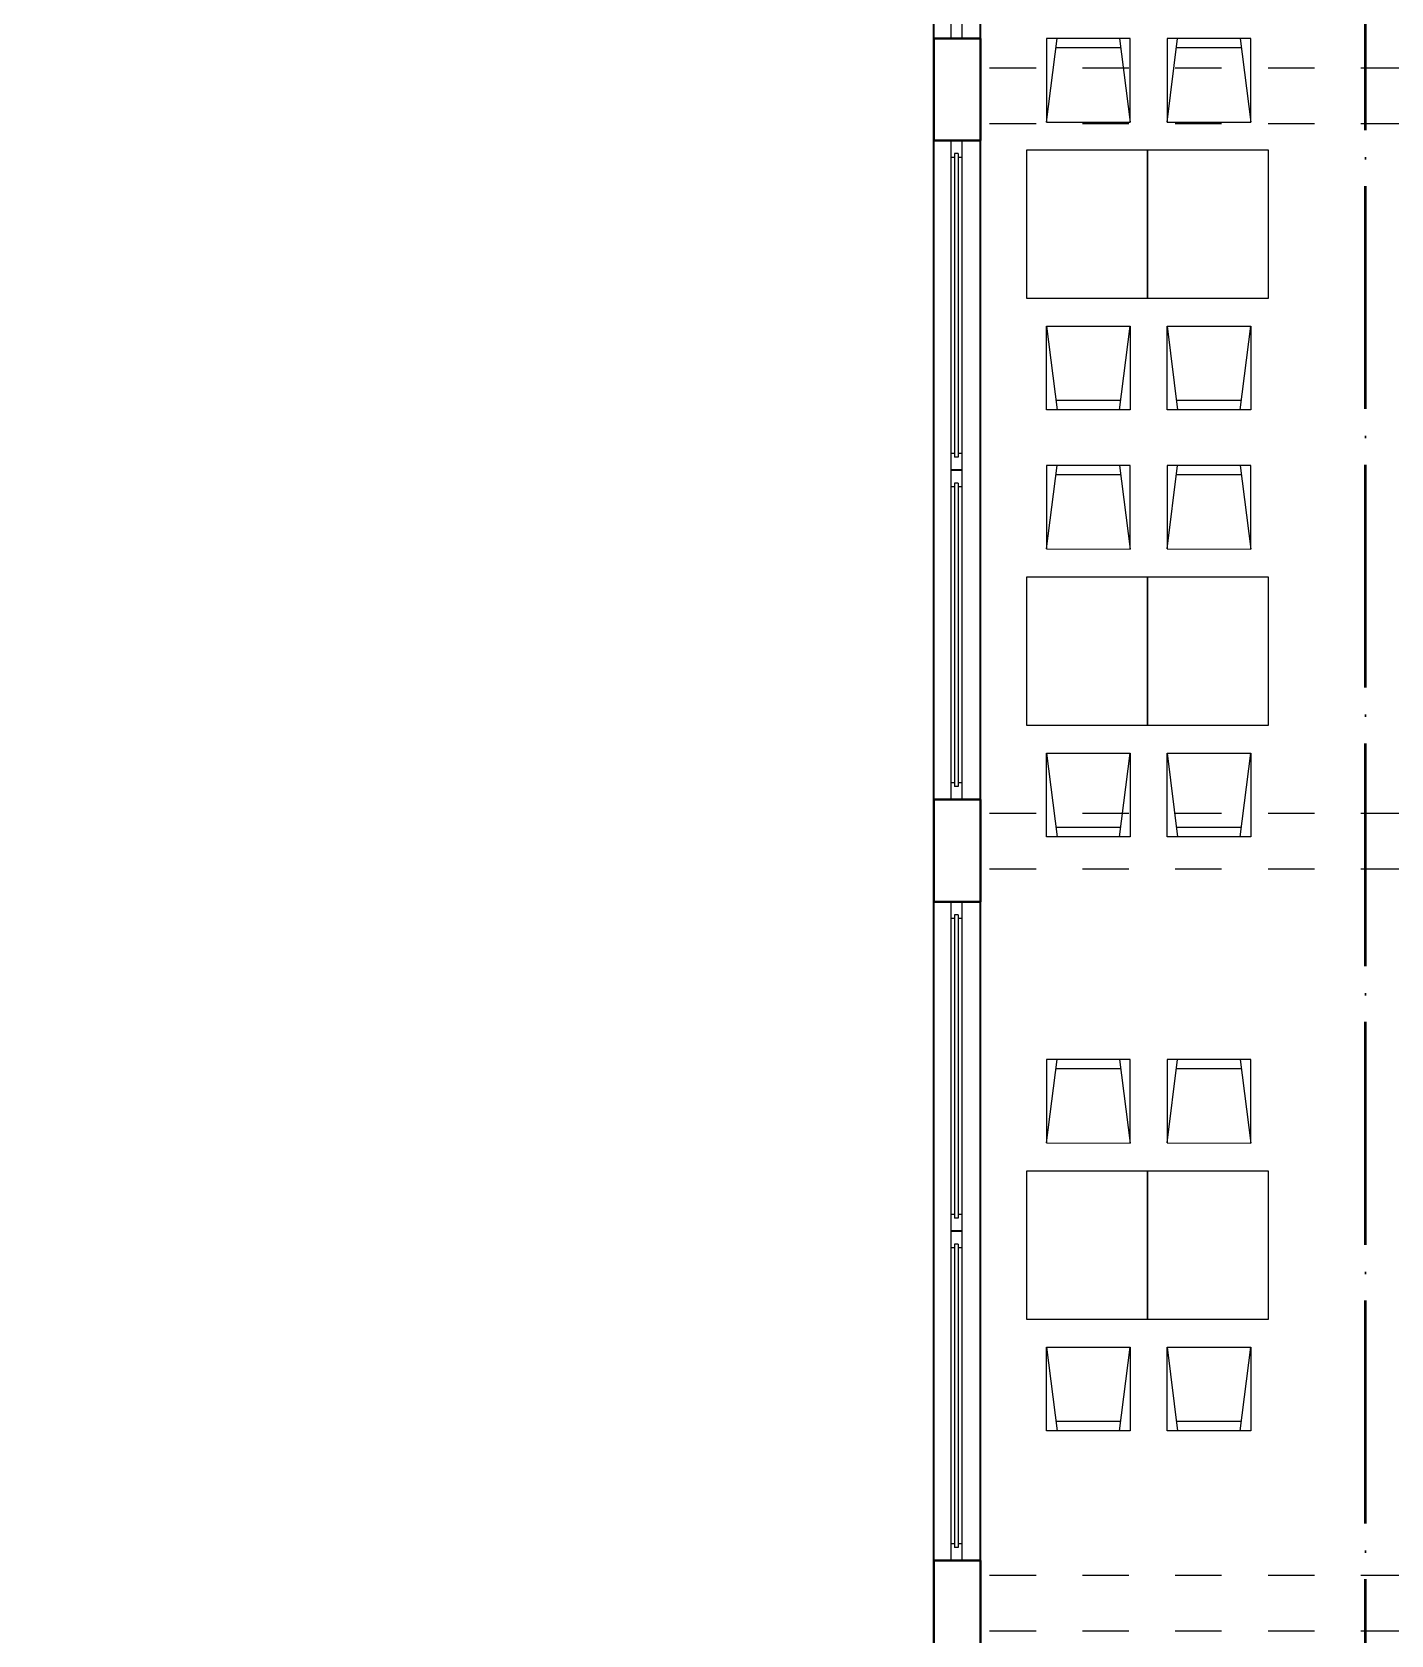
# Model space of a CAD drawing. Header units: centimetres. Extents: x -26724 to 60145, y -23645 to 6771.
# Drawn here: x -16160 to -15427, y 999 to 1862 of the extents above; entities that cross this region are included whole.
import ezdxf

# ---------------------------------------------------------------- set-up
doc = ezdxf.new("R2010")
doc.units = ezdxf.units.CM
doc.linetypes.add('ACAD_ISO04W100', pattern=[30, 24, -3, 0, -3])
doc.linetypes.add('DALEKOVOD_VN', pattern=[5, 2.5, -2.5])
doc.layers.add('3.IZGLED 2', color=7, linetype='Continuous', lineweight=9, true_color=0x4a4a4a)
doc.layers.add('IZGLED 2', color=253, linetype='Continuous', lineweight=9, true_color=0x828282)
doc.layers.add('4.KOTE', color=88, linetype='Continuous', lineweight=15)
doc.styles.get("Standard").update_dxf_attribs({"font": 'calibri.ttf'})
doc.dimstyles.new('ja 1 50', dxfattribs={"dimtxt": 10, "dimasz": 5, "dimexe": 5, "dimexo": 5, "dimgap": 1, "dimtad": 1, "dimdec": 0, "dimtxsty": 'Standard', "dimblk": 'ARCHTICK', "dimcen": 2.5, "dimclrd": 256, "dimclrt": 7, "dimadec": 0, "dimazin": 0, "dimtfac": 1, "dimtdec": 0, "dimtix": 1, "dimtmove": 1, "dimatfit": 3, "dimldrblk": 'ARCHTICK', "dimfxl": 10, "dimfxlon": 1, "dimlwd": 0, "dimlwe": 9, "dimarcsym": 0})

# ---------------------------------------------------------------- blocks, each defined once
blk = doc.blocks.new('_ArchTick')
at = {"color": 0, "linetype": 'ByBlock', "const_width": 0.15}
blk.add_lwpolyline([(-0.5, -0.5), (0.5, 0.5)], dxfattribs=at)
blk = doc.blocks.new('*D2089')
at = {"layer": '4.KOTE', "color": 0, "lineweight": 9, "transparency": 16777216}
for p, q in [((-6.71, 1833.89), (-18.93, 1833.89)), ((-23.93, 1743.89), (-8.93, 1743.89))]:
    blk.add_line(p, q, dxfattribs=at)
at = {"layer": '4.KOTE', "lineweight": 0, "transparency": 16777216}
blk.add_line((-13.93, 1833.89), (-13.93, 1743.89), dxfattribs=at)
at = {"layer": 'Defpoints', "color": 0, "transparency": 16777216}
for p in [(0, 1833.89, 13.5), (-18710.07, 1743.89, 13.5), (-13.93, 1743.89)]:
    blk.add_point(p, dxfattribs=at)
at = {"layer": '4.KOTE', "lineweight": 0, "transparency": 16777216, "xscale": 5, "yscale": 5, "zscale": 5}
for p, rotation in [((-13.93, 1833.89), 90), ((-13.93, 1743.89), 270)]:
    blk.add_blockref('_ArchTick', p, dxfattribs=dict(at, rotation=rotation))
at = {"layer": '4.KOTE', "color": 7, "transparency": 16777216, "insert": (-20.05, 1788.89), "char_height": 10, "attachment_point": 5, "rotation": 90}
blk.add_mtext('90', dxfattribs=at)

msp = doc.modelspace()

# ---------------------------------------------------------------- linework, layer by layer
at = {"layer": '3.IZGLED 2', "lineweight": 25, "ltscale": 12}
for p, q in [((-15673.67, 1858.89, 13.5), (-15673.69, 2213.89, 13.5)), ((-15648.58, 1858.89, 13.5), (-15648.6, 2213.89, 13.5)), ((-15673.64, 1448.89, 13.5), (-15673.64, 1803.89, 13.5)), ((-15648.55, 1448.89, 13.5), (-15648.55, 1803.89, 13.5)), ((-15658.57, 1626.39, 13.5), (-15664.57, 1626.39, 13.5)), ((-15673.62, 1038.89, 13.5), (-15673.62, 1393.89, 13.5)), ((-15648.53, 1038.89, 13.5), (-15648.53, 1393.89, 13.5)), ((-15658.57, 1216.39, 13.5), (-15664.57, 1216.39, 13.5))]:
    msp.add_line(p, q, dxfattribs=at)
at = {"layer": '3.IZGLED 2'}
for p, q in [((-15664.57, 2213.89, 13.5), (-15664.57, 1858.89, 13.5)), ((-15658.57, 2213.89, 13.5), (-15658.57, 1858.89, 13.5)), ((-15664.57, 1803.89, 13.5), (-15664.57, 1448.89, 13.5)), ((-15662.57, 1796.89, 13.5), (-15662.57, 1633.39, 13.5)), ((-15660.57, 1796.89, 13.5), (-15662.57, 1796.89, 13.5)), ((-15660.57, 1796.89, 13.5), (-15660.57, 1633.39, 13.5)), ((-15658.57, 1803.89, 13.5), (-15658.57, 1448.89, 13.5)), ((-15662.57, 1794.89, 13.5), (-15664.57, 1794.89, 13.5)), ((-15658.57, 1794.89, 13.5), (-15660.57, 1794.89, 13.5)), ((-15662.57, 1635.39, 13.5), (-15664.57, 1635.39, 13.5)), ((-15660.57, 1633.39, 13.5), (-15662.57, 1633.39, 13.5)), ((-15658.57, 1635.39, 13.5), (-15660.57, 1635.39, 13.5)), ((-15662.57, 1617.39, 13.5), (-15664.57, 1617.39, 13.5)), ((-15662.57, 1619.39, 13.5), (-15662.57, 1455.89, 13.5)), ((-15660.57, 1619.39, 13.5), (-15662.57, 1619.39, 13.5)), ((-15660.57, 1619.39, 13.5), (-15660.57, 1455.89, 13.5)), ((-15658.57, 1617.39, 13.5), (-15660.57, 1617.39, 13.5)), ((-15662.57, 1457.89, 13.5), (-15664.57, 1457.89, 13.5)), ((-15660.57, 1455.89, 13.5), (-15662.57, 1455.89, 13.5)), ((-15658.57, 1457.89, 13.5), (-15660.57, 1457.89, 13.5)), ((-15664.57, 1393.89, 13.5), (-15664.57, 1038.89, 13.5)), ((-15658.57, 1393.89, 13.5), (-15658.57, 1038.89, 13.5)), ((-15662.57, 1384.89, 13.5), (-15664.57, 1384.89, 13.5)), ((-15662.57, 1386.89, 13.5), (-15662.57, 1223.39, 13.5)), ((-15660.57, 1386.89, 13.5), (-15662.57, 1386.89, 13.5)), ((-15660.57, 1386.89, 13.5), (-15660.57, 1223.39, 13.5)), ((-15658.57, 1384.89, 13.5), (-15660.57, 1384.89, 13.5)), ((-15662.57, 1225.39, 13.5), (-15664.57, 1225.39, 13.5)), ((-15660.57, 1223.39, 13.5), (-15662.57, 1223.39, 13.5)), ((-15658.57, 1225.39, 13.5), (-15660.57, 1225.39, 13.5)), ((-15662.57, 1209.39, 13.5), (-15662.57, 1045.89, 13.5)), ((-15660.57, 1209.39, 13.5), (-15662.57, 1209.39, 13.5)), ((-15660.57, 1209.39, 13.5), (-15660.57, 1045.89, 13.5)), ((-15662.57, 1207.39, 13.5), (-15664.57, 1207.39, 13.5)), ((-15658.57, 1207.39, 13.5), (-15660.57, 1207.39, 13.5)), ((-15662.57, 1047.89, 13.5), (-15664.57, 1047.89, 13.5)), ((-15660.57, 1045.89, 13.5), (-15662.57, 1045.89, 13.5)), ((-15658.57, 1047.89, 13.5), (-15660.57, 1047.89, 13.5))]:
    msp.add_line(p, q, dxfattribs=at)
at = {"layer": '3.IZGLED 2', "lineweight": 30}
for p, q in [((-15673.6, 1858.89, 13.5), (-15673.6, 1803.89, 13.5)), ((-15673.6, 1858.89, 13.5), (-15648.58, 1858.89, 13.5)), ((-15648.57, 1803.89, 13.5), (-15648.58, 1858.89, 13.5)), ((-15673.6, 1803.89, 13.5), (-15648.57, 1803.89, 13.5)), ((-15673.6, 1448.89, 13.5), (-15673.6, 1393.89, 13.5)), ((-15673.6, 1448.89, 13.5), (-15648.55, 1448.89, 13.5)), ((-15648.55, 1393.89, 13.5), (-15648.55, 1448.89, 13.5)), ((-15673.6, 1393.89, 13.5), (-15648.55, 1393.89, 13.5)), ((-15673.6, 1038.89, 13.5), (-15673.6, 983.89, 13.5)), ((-15673.6, 1038.89, 13.5), (-15648.53, 1038.89, 13.5)), ((-15648.53, 983.89, 13.5), (-15648.53, 1038.89, 13.5))]:
    msp.add_line(p, q, dxfattribs=at)
at = {"layer": '3.IZGLED 2', "transparency": 33554687}
for p, q in [((-15612.93, 1813.91, 27), (-15607.29, 1858.91, 27)), ((-15612.91, 1858.91, 27), (-15612.93, 1813.91, 27)), ((-15567.91, 1858.89, 27), (-15612.91, 1858.91, 27)), ((-15612.91, 1858.91, 27), (-15612.91, 1858.91, 27)), ((-15573.54, 1858.89, 27), (-15567.93, 1813.89, 27)), ((-15567.93, 1813.89, 27), (-15567.91, 1858.89, 27)), ((-15547.93, 1813.91, 27), (-15542.29, 1858.91, 27)), ((-15547.91, 1858.91, 27), (-15547.93, 1813.91, 27)), ((-15502.91, 1858.89, 27), (-15547.91, 1858.91, 27)), ((-15547.91, 1858.91, 27), (-15547.91, 1858.91, 27)), ((-15508.54, 1858.89, 27), (-15502.93, 1813.89, 27)), ((-15502.93, 1813.89, 27), (-15502.91, 1858.89, 27)), ((-15572.92, 1853.89, 27), (-15607.92, 1853.91, 27)), ((-15507.92, 1853.89, 27), (-15542.92, 1853.91, 27)), ((-15612.93, 1813.91, 27), (-15567.93, 1813.89, 27)), ((-15547.93, 1813.91, 27), (-15502.93, 1813.89, 27)), ((-15623.55, 1718.89, 27), (-15623.55, 1798.89, 27)), ((-15623.55, 1798.89, 27), (-15558.55, 1798.89, 27)), ((-15558.55, 1798.89, 27), (-15558.55, 1718.89, 27)), ((-15558.55, 1718.89, 27), (-15558.55, 1798.89, 27)), ((-15558.55, 1798.89, 27), (-15493.55, 1798.89, 27)), ((-15493.55, 1798.89, 27), (-15493.55, 1718.89, 27)), ((-15558.55, 1718.89, 27), (-15623.55, 1718.89, 27)), ((-15623.55, 1718.89, 27), (-15623.55, 1718.89, 27)), ((-15493.55, 1718.89, 27), (-15558.55, 1718.89, 27)), ((-15558.55, 1718.89, 27), (-15558.55, 1718.89, 27)), ((-15612.93, 1703.87, 27), (-15567.93, 1703.89, 27)), ((-15612.93, 1703.87, 27), (-15607.29, 1658.87, 27)), ((-15612.91, 1658.87, 27), (-15612.93, 1703.87, 27)), ((-15573.54, 1658.89, 27), (-15567.93, 1703.89, 27)), ((-15567.93, 1703.89, 27), (-15567.91, 1658.89, 27)), ((-15547.93, 1703.87, 27), (-15502.93, 1703.89, 27)), ((-15547.93, 1703.87, 27), (-15542.29, 1658.87, 27)), ((-15547.91, 1658.87, 27), (-15547.93, 1703.87, 27)), ((-15508.54, 1658.89, 27), (-15502.93, 1703.89, 27)), ((-15502.93, 1703.89, 27), (-15502.91, 1658.89, 27)), ((-15567.91, 1658.89, 27), (-15612.91, 1658.87, 27)), ((-15612.91, 1658.87, 27), (-15612.91, 1658.87, 27)), ((-15572.92, 1663.89, 27), (-15607.92, 1663.87, 27)), ((-15502.91, 1658.89, 27), (-15547.91, 1658.87, 27)), ((-15547.91, 1658.87, 27), (-15547.91, 1658.87, 27)), ((-15507.92, 1663.89, 27), (-15542.92, 1663.87, 27)), ((-15612.93, 1583.91, 27), (-15607.29, 1628.91, 27)), ((-15612.91, 1628.91, 27), (-15612.93, 1583.91, 27)), ((-15567.91, 1628.89, 27), (-15612.91, 1628.91, 27)), ((-15612.91, 1628.91, 27), (-15612.91, 1628.91, 27)), ((-15572.92, 1623.89, 27), (-15607.92, 1623.91, 27)), ((-15573.54, 1628.89, 27), (-15567.93, 1583.89, 27)), ((-15567.93, 1583.89, 27), (-15567.91, 1628.89, 27)), ((-15547.93, 1583.91, 27), (-15542.29, 1628.91, 27)), ((-15547.91, 1628.91, 27), (-15547.93, 1583.91, 27)), ((-15502.91, 1628.89, 27), (-15547.91, 1628.91, 27)), ((-15547.91, 1628.91, 27), (-15547.91, 1628.91, 27)), ((-15507.92, 1623.89, 27), (-15542.92, 1623.91, 27)), ((-15508.54, 1628.89, 27), (-15502.93, 1583.89, 27)), ((-15502.93, 1583.89, 27), (-15502.91, 1628.89, 27)), ((-15612.93, 1583.91, 27), (-15567.93, 1583.89, 27)), ((-15547.93, 1583.91, 27), (-15502.93, 1583.89, 27)), ((-15623.55, 1488.89, 27), (-15623.55, 1568.89, 27)), ((-15623.55, 1568.89, 27), (-15558.55, 1568.89, 27)), ((-15558.55, 1568.89, 27), (-15558.55, 1488.89, 27)), ((-15558.55, 1488.89, 27), (-15558.55, 1568.89, 27)), ((-15558.55, 1568.89, 27), (-15493.55, 1568.89, 27)), ((-15493.55, 1568.89, 27), (-15493.55, 1488.89, 27)), ((-15558.55, 1488.89, 27), (-15623.55, 1488.89, 27)), ((-15623.55, 1488.89, 27), (-15623.55, 1488.89, 27)), ((-15493.55, 1488.89, 27), (-15558.55, 1488.89, 27)), ((-15558.55, 1488.89, 27), (-15558.55, 1488.89, 27)), ((-15612.93, 1473.87, 27), (-15567.93, 1473.89, 27)), ((-15612.93, 1473.87, 27), (-15607.29, 1428.87, 27)), ((-15612.91, 1428.87, 27), (-15612.93, 1473.87, 27)), ((-15573.54, 1428.89, 27), (-15567.93, 1473.89, 27)), ((-15567.93, 1473.89, 27), (-15567.91, 1428.89, 27)), ((-15547.93, 1473.87, 27), (-15502.93, 1473.89, 27)), ((-15547.93, 1473.87, 27), (-15542.29, 1428.87, 27)), ((-15547.91, 1428.87, 27), (-15547.93, 1473.87, 27)), ((-15508.54, 1428.89, 27), (-15502.93, 1473.89, 27)), ((-15502.93, 1473.89, 27), (-15502.91, 1428.89, 27)), ((-15572.92, 1433.89, 27), (-15607.92, 1433.87, 27)), ((-15507.92, 1433.89, 27), (-15542.92, 1433.87, 27)), ((-15567.91, 1428.89, 27), (-15612.91, 1428.87, 27)), ((-15612.91, 1428.87, 27), (-15612.91, 1428.87, 27)), ((-15502.91, 1428.89, 27), (-15547.91, 1428.87, 27)), ((-15547.91, 1428.87, 27), (-15547.91, 1428.87, 27)), ((-15612.93, 1263.91, 27), (-15607.29, 1308.91, 27)), ((-15612.91, 1308.91, 27), (-15612.93, 1263.91, 27)), ((-15567.91, 1308.89, 27), (-15612.91, 1308.91, 27)), ((-15612.91, 1308.91, 27), (-15612.91, 1308.91, 27)), ((-15573.54, 1308.89, 27), (-15567.93, 1263.89, 27)), ((-15567.93, 1263.89, 27), (-15567.91, 1308.89, 27)), ((-15547.93, 1263.91, 27), (-15542.29, 1308.91, 27)), ((-15547.91, 1308.91, 27), (-15547.93, 1263.91, 27)), ((-15502.91, 1308.89, 27), (-15547.91, 1308.91, 27)), ((-15547.91, 1308.91, 27), (-15547.91, 1308.91, 27)), ((-15508.54, 1308.89, 27), (-15502.93, 1263.89, 27)), ((-15502.93, 1263.89, 27), (-15502.91, 1308.89, 27)), ((-15572.92, 1303.89, 27), (-15607.92, 1303.91, 27)), ((-15507.92, 1303.89, 27), (-15542.92, 1303.91, 27)), ((-15612.93, 1263.91, 27), (-15567.93, 1263.89, 27)), ((-15547.93, 1263.91, 27), (-15502.93, 1263.89, 27)), ((-15623.55, 1168.89, 27), (-15623.55, 1248.89, 27)), ((-15623.55, 1248.89, 27), (-15558.55, 1248.89, 27)), ((-15558.55, 1248.89, 27), (-15558.55, 1168.89, 27)), ((-15558.55, 1168.89, 27), (-15558.55, 1248.89, 27)), ((-15558.55, 1248.89, 27), (-15493.55, 1248.89, 27)), ((-15493.55, 1248.89, 27), (-15493.55, 1168.89, 27)), ((-15558.55, 1168.89, 27), (-15623.55, 1168.89, 27)), ((-15623.55, 1168.89, 27), (-15623.55, 1168.89, 27)), ((-15493.55, 1168.89, 27), (-15558.55, 1168.89, 27)), ((-15558.55, 1168.89, 27), (-15558.55, 1168.89, 27)), ((-15612.93, 1153.87, 27), (-15567.93, 1153.89, 27)), ((-15612.93, 1153.87, 27), (-15607.29, 1108.87, 27)), ((-15612.91, 1108.87, 27), (-15612.93, 1153.87, 27)), ((-15573.54, 1108.89, 27), (-15567.93, 1153.89, 27)), ((-15567.93, 1153.89, 27), (-15567.91, 1108.89, 27)), ((-15547.93, 1153.87, 27), (-15502.93, 1153.89, 27)), ((-15547.93, 1153.87, 27), (-15542.29, 1108.87, 27)), ((-15547.91, 1108.87, 27), (-15547.93, 1153.87, 27)), ((-15508.54, 1108.89, 27), (-15502.93, 1153.89, 27)), ((-15502.93, 1153.89, 27), (-15502.91, 1108.89, 27)), ((-15567.91, 1108.89, 27), (-15612.91, 1108.87, 27)), ((-15612.91, 1108.87, 27), (-15612.91, 1108.87, 27)), ((-15572.92, 1113.89, 27), (-15607.92, 1113.87, 27)), ((-15502.91, 1108.89, 27), (-15547.91, 1108.87, 27)), ((-15547.91, 1108.87, 27), (-15547.91, 1108.87, 27)), ((-15507.92, 1113.89, 27), (-15542.92, 1113.87, 27))]:
    msp.add_line(p, q, dxfattribs=at)
at = {"layer": '3.IZGLED 2', "linetype": 'DALEKOVOD_VN', "ltscale": 10}
for p, q in [((-14968.6, 1842.89, 13.5), (-15648.58, 1842.89, 13.5)), ((-14968.6, 1812.89, 13.5), (-15648.57, 1812.89, 13.5)), ((-14968.6, 1441.39, 13.5), (-15648.55, 1441.39, 13.5)), ((-14968.6, 1411.39, 13.5), (-15648.55, 1411.39, 13.5)), ((-14968.6, 1030.89, 13.5), (-15648.53, 1030.89, 13.5)), ((-14968.6, 1000.89, 13.5), (-15648.53, 1000.89, 13.5))]:
    msp.add_line(p, q, dxfattribs=at)
at = {"layer": 'IZGLED 2', "color": 32, "linetype": 'ACAD_ISO04W100', "lineweight": 35, "ltscale": 5}
msp.add_line((-15441.14, 458.59), (-15441.14, 2532.2), dxfattribs=at)

# ---------------------------------------------------------------- dimensions: what is measured, and where the dimension line sits
at = {"layer": '4.KOTE'}
dim = msp.add_linear_dim(base=(-13.93, 1743.89), p1=(0, 1833.89, 13.5), p2=(-18710.07, 1743.89, 13.5), angle=90, dimstyle='ja 1 50', dxfattribs=at)
dim.commit()
dim.dimension.update_dxf_attribs({"geometry": '*D2089', "text_midpoint": (-20.05, 1788.89)})

doc.saveas('drawing.dxf')
